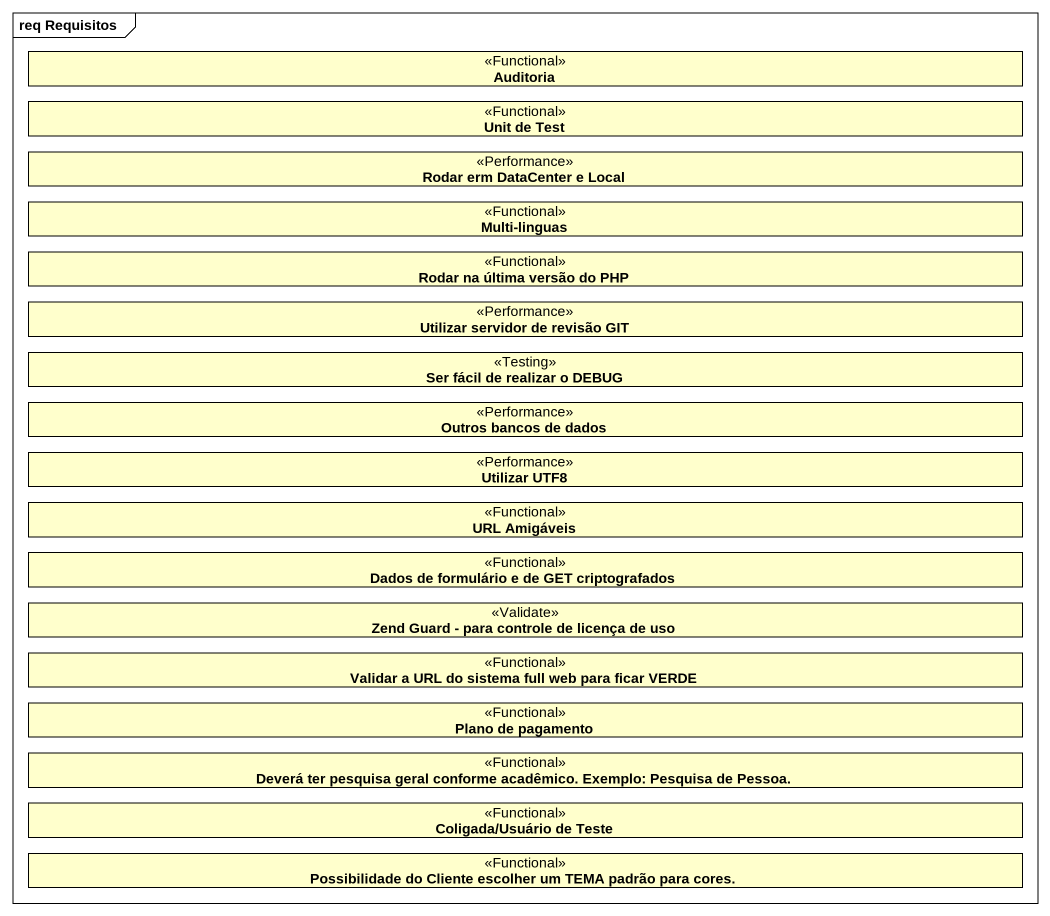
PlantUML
@startuml
mainframe req Requisitos
hide circle
hide empty members
class Auditoria <<Functional>>
class "Unit de Test" as Unit_de_Test <<Functional>>
class "Rodar erm DataCenter e Local" as Rodar_erm_DataCenter_e_Local <<Performance>>
class "Multi-linguas" as Multi_linguas <<Functional>>
class "Rodar na última versão do PHP" as Rodar_na_última_versão_do <<Functional>>
class "Utilizar servidor de revisão GIT" as Utilizar_servidor_de <<Performance>>
class "Ser fácil de realizar o DEBUG" as Ser_fácil_de_realizar_o <<Testing>>
class "Outros bancos de dados" as Outros_bancos_de_dados <<Performance>>
class "Utilizar UTF8" as Utilizar_UTF8 <<Performance>>
class "URL Amigáveis" as URL_Amigáveis <<Functional>>
class "Dados de formulário e de GET criptografados" as Dados_de_formulário_e_de <<Functional>>
class "Zend Guard - para controle de licença de uso" as Zend_Guard_para_controle_de <<Validate>>
class "Validar a URL do sistema full web para ficar VERDE" as Validar_a_URL_do_sistema <<Functional>>
class "Plano de pagamento" as Plano_de_pagamento <<Functional>>
class "Deverá ter pesquisa geral conforme acadêmico. Exemplo: Pesquisa de Pessoa." as Deverá_ter_pesquisa_geral <<Functional>>
class "Coligada/Usuário de Teste" as Coligada_Usuário_de_Teste <<Functional>>
class "Possibilidade do Cliente escolher um TEMA padrão para cores." as Possibilidade_do_Cliente <<Functional>>
@enduml
